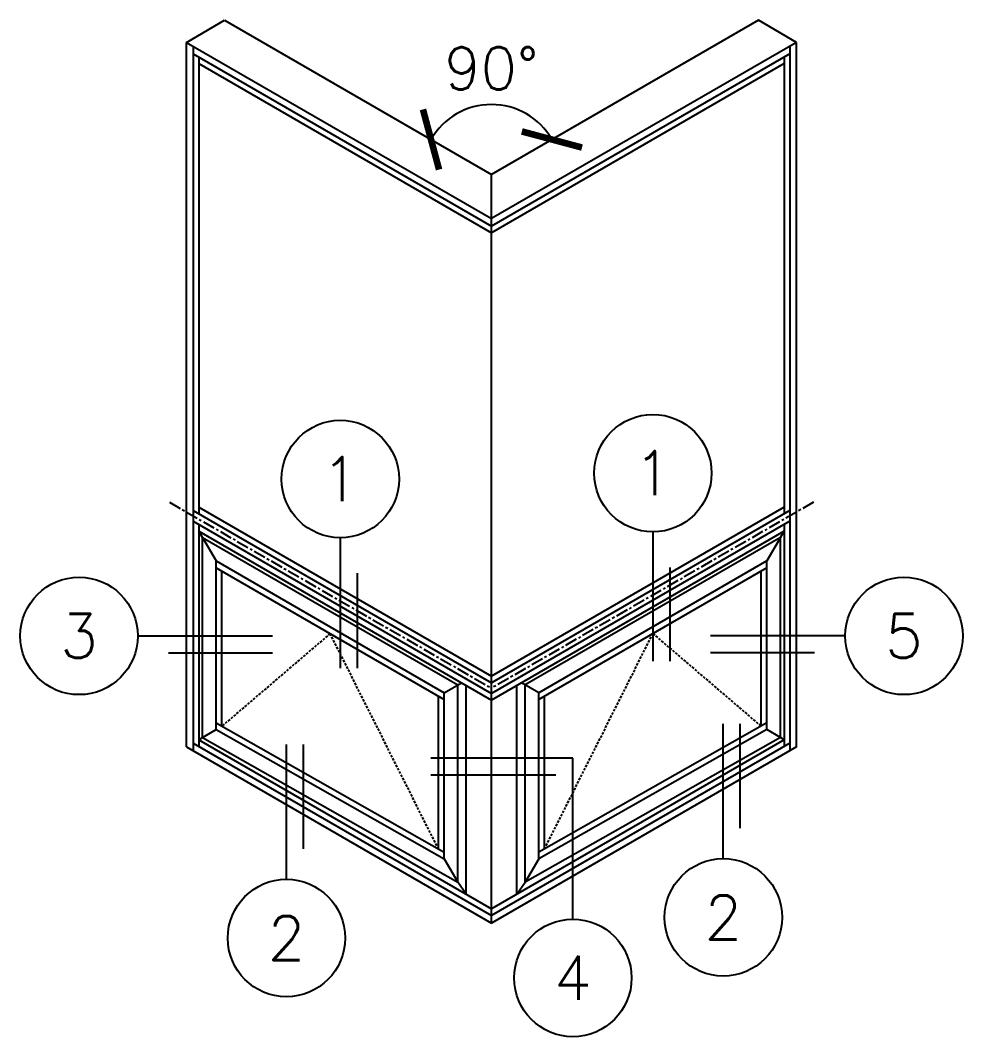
# Model space of a CAD drawing. Extents: x -2 to 161, y -23 to 81.
# Drawn here: x 65 to 161.3, y -22.8 to 81.1 of the extents above; entities that cross this region are included whole.
import ezdxf
from ezdxf.enums import TextEntityAlignment as Align

# ---------------------------------------------------------------- set-up
doc = ezdxf.new("R2010")
doc.units = 0
doc.header["$MEASUREMENT"] = 0
doc.linetypes.add('CENTER', pattern=[2, 1.25, -0.25, 0.25, -0.25])
doc.linetypes.add('HIDDEN', pattern=[0.375, 0.25, -0.125])
doc.layers.get('0').update_dxf_attribs({"linetype": 'CONTINUOUS'})
doc.layers.get('Defpoints').update_dxf_attribs({"linetype": 'CONTINUOUS'})
for name, color, linetype in [('0 @ 48', 7, 'CONTINUOUS'), ('CENTERLINE', 40, 'CENTER'), ('ELEV_FRAME', 1, 'CONTINUOUS'), ('HIDDEN', 9, 'HIDDEN'), ('VENT', 5, 'CONTINUOUS')]:
    doc.layers.add(name, color=color, linetype=linetype)
doc.styles.get("Standard").update_dxf_attribs({"font": 'romans.shx'})
doc.dimstyles.new('1X1', dxfattribs={"dimtxt": 0.09, "dimasz": 0.09375, "dimexe": 0.09375, "dimexo": 0.09375, "dimgap": 0.032, "dimtad": 1, "dimdec": 4, "dimzin": 11, "dimdsep": 46, "dimlunit": 5, "dimtxsty": 'Standard', "dimblk1": 'ARCHTICK', "dimblk2": 'ARCHTICK', "dimsah": 1, "dimcen": 0.09, "dimdle": 0.09375, "dimadec": 0, "dimazin": 0, "dimtfac": 1, "dimtdec": 4, "dimtofl": 0, "dimtmove": 0, "dimatfit": 3, "dimldrblk": 'ARCHTICK', "dimfxl": 0, "dimtolj": 1, "dimtzin": 0, "dimarcsym": 0})

# ---------------------------------------------------------------- blocks, each defined once
blk = doc.blocks.new('_ARCHTICK')
at = {"color": 0, "linetype": 'ByBlock', "const_width": 0.15}
blk.add_lwpolyline([(-0.5, -0.5), (0.5, 0.5)], dxfattribs=at)
blk = doc.blocks.new('*D117')
at = {"color": 0, "lineweight": -2}
blk.add_arc((113.18, 65.32), 7.14, 30, 150, dxfattribs=at)
at = {"layer": 'Defpoints', "color": 0}
for p in [(85.9, 81.07), (140.46, 81.07), (115.62, 72.02), (113.18, 65.32), (113.18, 65.32)]:
    blk.add_point(p, dxfattribs=at)
at = {"color": 0, "lineweight": -2, "xscale": 4.5, "yscale": 4.5, "zscale": 4.5}
for p, rotation in [((107, 68.89), 240), ((119.36, 68.89), 299.9999999999998)]:
    blk.add_blockref('_ARCHTICK', p, dxfattribs=dict(at, rotation=rotation))
at = {"color": 0, "insert": (113.18, 76.15), "char_height": 4.32, "attachment_point": 5}
blk.add_mtext('\\A1;90%%D', dxfattribs=at)

msp = doc.modelspace()

# ---------------------------------------------------------------- linework, layer by layer
for p, q in [((97.73111, 28.19441), (97.73111, 14.86994)), ((129.67434, 28.79497), (129.67434, 15.57217)), ((131.40165, 25.16916), (131.40165, 15.57217)), ((99.45841, 24.56859), (99.45841, 14.86994)), ((77.02558, 18.16088), (90.80444, 18.16088)), ((149.33966, 18.16088), (135.56081, 18.16088)), ((80.15333, 16.43357), (90.80444, 16.43357)), ((146.21192, 16.43357), (135.56081, 16.43357)), ((136.87657, -4.59711), (136.87657, 9.18174)), ((138.60388, -1.46937), (138.60388, 9.18174)), ((92.22573, -6.70964), (92.22573, 7.06921)), ((93.95304, -3.5819), (93.95304, 7.06921)), ((121.49779, 5.67108), (106.9846, 5.67108)), ((121.49779, -10.79037), (121.49779, 5.67108)), ((119.75911, 3.94377), (106.9846, 3.94377))]:
    msp.add_line(p, q)
for centre in [(129.67434, 34.79497), (97.73111, 34.19441), (71.02558, 18.16088), (155.33966, 18.16088), (136.87657, -10.59711), (92.22573, -12.70964), (121.49779, -16.79037)]:
    msp.add_circle(centre, 6)
at = {"layer": 'CENTERLINE'}
for p in [(80.27366, 31.8184), (146.09159, 31.8184)]:
    msp.add_line(p, (113.18262, 12.8184), dxfattribs=at)
at = {"layer": 'ELEV_FRAME'}
for p, q in [((82.00571, 78.8184), (85.90282, 81.0684)), ((85.90282, 81.0684), (113.18262, 65.3184)), ((140.46242, 81.0684), (113.18262, 65.3184)), ((144.35954, 78.8184), (140.46242, 81.0684)), ((82.00571, 6.8184), (82.00571, 78.8184)), ((82.00571, 78.8184), (113.18262, 60.8184)), ((82.68207, 78.4279), (82.68207, 6.4279)), ((144.35954, 78.8184), (113.18262, 60.8184)), ((143.68317, 78.4279), (143.68317, 6.4279)), ((144.35954, 6.8184), (144.35954, 78.8184)), ((82.68207, 77.6469), (113.18262, 60.0374)), ((83.26058, 77.3129), (83.26058, 30.6394)), ((143.68317, 77.6469), (113.18262, 60.0374)), ((143.10467, 77.3129), (143.10467, 30.6394)), ((83.26058, 76.6399), (113.18262, 59.3644)), ((143.10467, 76.6399), (113.18262, 59.3644)), ((113.18262, -11.1816), (113.18262, 65.3184)), ((113.18262, -11.1816), (113.18262, 65.3184)), ((83.26058, 31.3124), (113.18262, 14.0369)), ((143.10467, 31.3124), (113.18262, 14.0369)), ((82.68207, 30.9734), (113.18262, 13.3639)), ((143.68317, 30.9734), (113.18262, 13.3639)), ((82.68207, 29.8824), (113.18262, 12.2729)), ((83.26058, 29.5484), (83.26058, 6.8749)), ((143.68317, 29.8824), (113.18262, 12.2729)), ((143.10467, 29.5484), (143.10467, 6.8749)), ((83.26058, 28.8754), (113.18262, 11.5999)), ((143.10467, 28.8754), (113.18262, 11.5999)), ((110.58455, -8.2276), (110.58455, 13.0999)), ((110.58455, -8.2276), (110.58455, 13.0999)), ((115.7807, -8.2276), (115.7807, 13.0999)), ((115.7807, -8.2276), (115.7807, 13.0999)), ((83.26058, 7.5479), (83.63946, 7.76992)), ((83.26058, 7.5479), (113.18262, -9.7276)), ((143.10467, 7.5479), (113.18262, -9.7276)), ((143.10467, 7.5479), (142.72578, 7.76992)), ((82.00571, 6.8184), (113.18262, -11.1816)), ((82.68207, 7.2089), (113.18262, -10.4006)), ((143.68317, 7.2089), (113.18262, -10.4006)), ((144.35954, 6.8184), (113.18262, -11.1816)), ((110.58455, -8.2276), (109.73368, -6.9904)), ((115.7807, -8.2276), (116.63157, -6.9904))]:
    msp.add_line(p, q, dxfattribs=at)
at = {"layer": 'HIDDEN'}
for points in [[(107.75914, -3.61125), (96.6909, 18.3989), (85.62266, 8.93206)], [(118.60611, -3.61125), (129.67434, 18.3989), (140.74258, 8.93206)]]:
    msp.add_lwpolyline(points, dxfattribs=at)
at = {"layer": 'VENT'}
for p, q in [((83.63946, 28.22415), (83.26058, 28.8754)), ((83.63946, 28.22415), (109.74234, 13.15365)), ((83.63946, 7.76992), (83.63946, 28.22415)), ((83.63946, 28.22415), (85.0277, 25.81965)), ((142.72578, 28.22415), (116.62291, 13.15365)), ((142.72578, 28.22415), (141.33754, 25.81965)), ((142.72578, 28.22415), (143.10467, 28.8754)), ((142.72578, 7.76992), (142.72578, 28.22415)), ((85.0277, 25.81965), (108.3541, 12.35215)), ((85.0277, 8.58342), (85.0277, 25.81965)), ((85.0277, 25.13265), (108.3541, 11.66515)), ((141.33754, 25.81965), (118.01115, 12.35215)), ((141.33754, 25.13265), (118.01115, 11.66515)), ((141.33754, 8.58342), (141.33754, 25.81965)), ((85.62266, 8.93206), (85.62266, 24.78915)), ((140.74258, 8.93206), (140.74258, 24.78915)), ((108.3541, 12.35215), (110.11689, 13.3699)), ((109.73368, -6.9904), (109.73368, 13.14865)), ((118.01115, 12.35215), (116.24835, 13.3699)), ((116.63157, -6.9904), (116.63157, 13.14865)), ((107.75914, -3.61125), (107.75914, 12.00865)), ((108.3541, -4.62646), (108.3541, 12.35215)), ((118.01115, -4.62646), (118.01115, 12.35215)), ((118.60611, -3.61125), (118.60611, 12.00865)), ((83.63946, 7.76992), (85.0277, 8.58342)), ((85.0277, 9.26539), (108.3541, -3.94828)), ((85.0277, 8.58342), (108.3541, -4.62646)), ((141.33754, 9.26539), (118.01115, -3.94828)), ((141.33754, 8.58342), (118.01115, -4.62646)), ((142.72578, 7.76992), (141.33754, 8.58342)), ((83.63946, 7.76992), (109.73368, -6.9904)), ((142.72578, 7.76992), (116.63157, -6.9904)), ((108.3541, -4.62646), (109.73368, -6.9904)), ((118.01115, -4.62646), (116.63157, -6.9904))]:
    msp.add_line(p, q, dxfattribs=at)

# ---------------------------------------------------------------- texts
for s, p in [('1', (97.73111, 34.19441)), ('1', (129.67434, 34.79497)), ('3', (71.02558, 18.16088)), ('5', (155.33966, 18.16088)), ('2', (136.87657, -10.59711)), ('2', (92.22573, -12.70964)), ('4', (121.49779, -16.79037))]:
    msp.add_text(s, height=4.5).set_placement(p, align=Align.MIDDLE_CENTER)

# ---------------------------------------------------------------- dimensions: what is measured, and where the dimension line sits
at = {"layer": '0 @ 48'}
dim = msp.add_angular_dim_2l(base=(115.62307, 72.02347), line1=((140.46242, 81.0684), (113.18262, 65.3184)), line2=((85.90282, 81.0684), (113.18262, 65.3184)), text='90%%D', dimstyle='1X1', override={"dimscale": 48, "dimpost": '"', "dimtix": 0, "dimtofl": 0, "dimtmove": 0, "dimatfit": 3}, dxfattribs=at)
dim.commit()
dim.dimension.update_dxf_attribs({"geometry": '*D117', "text_midpoint": (113.18262, 76.14979)})

doc.saveas('drawing.dxf')
